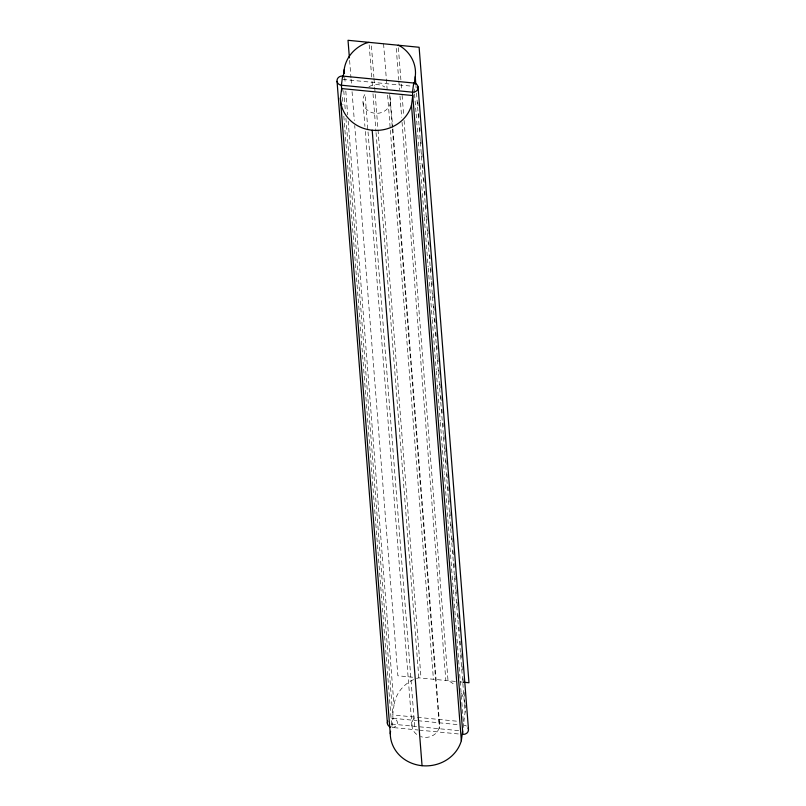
<?xml version="1.0" encoding="UTF-8"?>
<svg xmlns="http://www.w3.org/2000/svg" width="806" height="806" viewBox="0 0 806 806"><rect width="100%" height="100%" fill="white"/><g stroke="black" fill="none" stroke-linecap="round" stroke-linejoin="round"><path stroke-width="0.6" stroke-dasharray="4.03 3.02" d="M348.182 121.152L394.003 705.24L392.724 714.912L458.836 721.39M345.925 118.281L392.996 718.277L391.787 727.425L417.982 729.994M463.823 721.884L465.102 712.212A35.827 32.784 -4.5 0 0 465.163 704.857M463.782 727.526L444.358 473.706M414.032 718.257L412.884 720.131A13.873 12.694 -4.5 0 0 417.427 734.971M455.42 681.423L418.828 677.836L415.493 678.733A35.827 32.784 -4.5 0 0 394.003 705.24M342.872 79.431L411.473 86.151M412.662 677.231L397.882 675.781L354.711 125.535M460.347 681.906L464.044 682.269M392.996 718.277L416.692 720.594M417.941 720.715L457.848 724.634M391.525 724.06L458.967 730.669M419.231 730.115L459.138 734.024M389.892 96.639L392.784 127.509M438.847 720.685L439.482 722.74A13.873 12.694 -4.5 0 1 420.581 736.563M417.8 102.009L418.092 105.767M418.687 113.283L419.08 118.301M419.765 127.076L420.158 132.083M420.752 139.609L421.145 144.627M421.83 153.392L422.122 157.16M422.717 164.676L423.11 169.693M423.795 178.469L424.188 183.476M424.782 191.002L425.175 196.009M425.86 204.784L426.152 208.542M426.747 216.068L427.14 221.086M427.825 229.851L428.218 234.868M428.812 242.384L429.205 247.402M429.8 254.928L430.192 259.935M430.777 267.461L431.17 272.468M431.865 281.244L432.258 286.261M432.842 293.777L433.235 298.794M433.83 306.31L434.222 311.328M434.807 318.844L435.2 323.861M435.895 332.636L436.288 337.654M436.872 345.17L437.265 350.187M437.86 357.703L438.252 362.72M438.847 370.236L439.24 375.253M439.925 384.029L440.318 389.036M440.902 396.562L441.305 401.569M441.89 409.095L442.282 414.113M442.968 422.878L443.27 426.646M443.955 435.421L444.348 440.429M444.942 447.955L445.335 452.962M445.92 460.488L446.312 465.495M447.008 474.271L447.3 478.029M447.985 486.804L448.378 491.821M448.871 498.088L449.365 504.355M449.95 511.87L450.342 516.888M450.937 524.414L451.33 529.421M452.015 538.196L452.408 543.214M453.002 550.73L453.395 555.747M453.99 563.263L454.383 568.28M454.967 575.796L455.36 580.814M456.045 589.589L456.448 594.596M457.032 602.122L457.425 607.14M458.02 614.656L458.413 619.673M458.997 627.189L459.39 632.206M460.085 640.982L460.478 645.989M461.062 653.515L461.455 658.522M462.05 666.048L462.443 671.055M463.027 678.581L463.42 683.599M464.115 692.364L464.508 697.381M415.936 85.496L416.128 88.005M416.521 93.022L465.102 712.212M414.163 88.902L414.465 92.66M414.556 93.919L416.037 112.719M416.138 113.968L420.067 164.112M420.168 165.361L424.097 215.494M424.198 216.754L428.127 266.887M428.228 268.146L432.167 318.279M432.258 319.529L436.197 369.672M436.288 370.921L440.227 421.054M440.328 422.314L444.257 472.447M398.376 47.725L401.126 82.817M401.227 84.076L401.62 89.083M402.103 95.35L403.685 115.409M404.078 120.416L448.025 680.697L451.048 682.219A35.827 32.784 -4.5 0 1 455.42 685.725M396.25 48.36L398.708 79.693M398.809 80.943L399.494 89.718M399.988 95.985L401.66 117.283M402.053 122.3L445.839 680.486M392.885 128.769L439.482 722.74M389.721 94.393L392.351 127.963M392.451 129.222L439.482 728.755M383.575 43.786L387.112 88.912M387.605 95.179L433.427 679.267M371.425 45.932L373.883 77.255M373.984 78.514L374.568 86.03M374.669 87.28L377.913 128.638M378.014 129.887L421.014 678.058M369.168 44.864L371.919 79.955M372.019 81.204L372.412 86.222M373.007 93.748L375.959 131.348M376.049 132.597L418.828 677.836M414.657 726.327L365.068 94.201L363.929 96.085A13.873 12.694 -4.5 0 0 375.133 113.293A13.873 12.694 -4.5 0 0 390.517 98.685M363.063 102.624L364.937 126.431M365.33 131.449L412.017 726.669M349.603 60.359L350.973 77.9M351.073 79.159L351.466 84.167M352.061 91.693L354.318 120.517M344.736 77.275L345.23 83.542M345.814 91.068L347.688 114.885M343.759 90.705L345.331 110.765M342.359 97.345L342.953 104.871M343.83 116.145L391.787 727.425A5.027 4.594 -4.5 0 0 397.408 722.74A5.027 4.594 -4.5 0 0 391.686 718.307M461.344 693.241A35.827 32.784 -4.5 0 1 465.002 703.648M464.085 725.239A5.027 4.594 -4.5 0 1 466.503 726.095M368.947 86.746A13.873 12.694 -4.5 0 1 384.855 87.028"/><path stroke-width="1.21" d="M342.61 76.066A5.027 4.594 -4.5 0 0 337.029 80.147A5.027 4.594 -4.5 0 0 341.401 85.214L412.501 92.176A5.027 4.594 -4.5 0 0 418.092 88.096A5.027 4.594 -4.5 0 0 413.71 83.028L342.61 76.066L341.401 85.214L341.865 91.078M340.394 98.241L341.673 88.569L412.763 95.541L411.493 105.213L461.344 740.694A36.159 33.086 -4.5 0 1 422.052 765.7A36.159 33.086 -4.5 0 1 390.255 733.732L340.394 98.241A36.159 33.086 -4.5 0 0 372.191 130.219L422.052 765.7M343.195 77.013L344.152 69.759A35.827 32.784 -4.5 0 1 365.642 43.252L368.977 42.355M413.71 83.028L412.501 92.176L462.886 734.387A5.027 4.594 -4.5 0 0 468.105 727.949M414.294 83.975L415.241 76.721A35.827 32.784 -4.5 0 0 401.187 46.728L398.174 45.217M390.255 733.732L390.567 731.314M461.344 740.694L462.624 731.032M464.044 682.269L468.971 682.753L419.12 47.272L348.021 40.3L349.401 57.851M418.072 86.897L468.457 729.108M415.241 76.721L415.836 84.247M344.152 69.759L344.444 73.517M337.039 81.346L387.424 723.556M411.493 105.213A36.159 33.086 -4.5 0 1 372.191 130.219M390.517 727.143A5.027 4.594 -4.5 0 1 387.726 721.189"/></g></svg>
